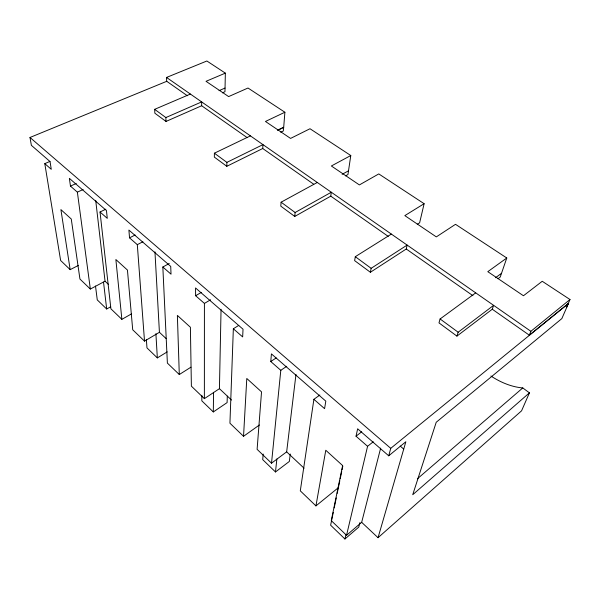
<?xml version="1.0" encoding="UTF-8"?>
<svg xmlns="http://www.w3.org/2000/svg" width="600" height="600" viewBox="0 0 600 600"><rect width="100%" height="100%" fill="white"/><g stroke="black" fill="none" stroke-linecap="round" stroke-linejoin="round"><path stroke-width="0.9" d="M221.055 309.278L219.428 388.673L204.375 398.647L204.413 303.42L195.623 295.725L195.54 287.962L243.03 329.22L242.655 336.915L233.347 328.763L238.763 325.388M250.417 135.892L214.395 153.195L214.35 157.118L226.8 166.297L262.725 148.515L262.957 144.623L226.89 162.375L226.8 166.297M227.303 396.12L227.1 402.607L213.315 411.945L213.57 392.317M166.688 81.66L166.538 77.445L206.873 60.998L225.353 73.133L224.962 91.725L222.397 92.843M233.347 328.763L229.935 423.217L243.54 436.298L259.403 425.002M243.54 436.298L246.788 378.487L261.532 391.882L257.108 449.34L271.515 463.192L286.657 451.845L295.98 374.377M225.353 73.133L206.017 81.315L228.63 96.585L248.002 88.02L284.888 112.238L283.695 127.365L277.868 130.2M283.695 127.365L283.29 131.002L280.77 132.233M317.265 182.468L281.108 202.192L280.778 206.138L294.75 216.442L330.772 196.155L331.298 192.24L295.132 212.498L294.75 216.442M271.515 463.192L280.8 370.32L270.772 361.538L271.425 353.895L325.815 401.145L324.577 408.66L313.897 399.308L319.837 395.018M263.19 454.072L262.71 459.623L275.483 471.96L289.335 461.452L290.265 454.043M275.483 471.96L276.877 458.947M313.897 399.308L300.293 490.845L315.938 505.89L338.64 487.455M345.562 175.868L347.955 174.547L350.79 155.528L310.005 128.738L290.565 138.42L265.455 121.462L284.888 112.238M391.357 234.083L355.298 256.688L354.623 260.625L370.388 272.265L406.252 249.007L407.145 245.085L371.145 268.32L370.388 272.265M315.938 505.89L325.785 450.255L342.623 465.555L331.275 520.627L346.538 535.298L361.665 522.315L380.655 448.125M333.255 512.46L330.63 525.195L344.933 539.002L358.77 527.1L359.91 522.6M334.192 507.908L336.263 497.91M337.2 493.357L339.832 480.623M340.207 478.808L341.707 471.533M342.082 469.71L342.832 466.072M346.538 535.298L367.575 446.31L356.032 436.207L357.638 428.798L388.717 455.798L405.855 441.743L378.045 537.705L361.665 522.315M344.933 539.002L346.005 534.457M350.79 155.528L331.358 165.983L359.392 184.92L378.78 173.917L424.125 203.7L419.625 222.817L417.255 224.317M388.717 455.798L390.743 448.335L568.447 303.472L529.312 335.168L492.27 309.233L456.923 336.12L438.975 322.875L440.1 318.968L475.71 292.86M456.923 336.12L458.153 332.228L493.627 305.34L492.27 309.233M424.125 203.7L404.835 215.618L436.32 236.895L455.513 224.317L506.783 257.993L500.213 277.087L497.97 278.737M529.312 335.168L530.88 331.298L570 299.52L542.227 281.28L523.455 295.755L487.808 271.673L506.783 257.993M566.64 307.215L570 299.52M490.912 376.013A67.02 43.905 48.1 0 0 522.773 387.93L529.425 392.85L521.572 410.82L378.045 537.705M568.447 303.472L561.847 318.593L436.222 422.265L412.725 494.722L529.425 392.85M417.375 478.808L522.773 387.93M367.575 446.31L373.245 441.787M356.032 436.207L361.71 431.775M495.51 277.725L501.502 273.337M280.8 370.32L286.74 366.278M270.772 361.538L276.202 357.907M169.252 263.505L162.833 267.007L167.385 363.097L179.295 374.543L190.928 367.185M146.37 339.51L146.977 347.895L157.343 357.907L167.212 351.885M131.4 313.942L121.868 319.35L115.868 259.53L127.44 270.053L132.712 329.775L144.517 341.123L159.42 332.295L154.958 251.843M204.413 303.42L210.577 299.775M195.623 295.725L201.27 292.44M95.498 285.998L97.267 299.91L106.68 309L110.648 306.795M342.127 174.315L348.51 170.805M78.278 265.478L70.162 269.647L60.9 209.595L71.265 219.015L79.942 279.045L90.345 289.05L105.045 281.205L95.7 200.34M144.517 341.123L137.31 244.657L142.898 241.748M137.31 244.657L129.54 237.855L135.12 234.998M277.68 130.155L283.582 127.29M121.868 319.35L110.903 308.805L100.02 212.002L105.833 209.19M100.02 212.002L107.28 218.355L106.455 210.57L69.367 178.343L70.463 186.113L77.37 192.157L83.145 189.488M70.463 186.113L76.222 183.488M190.38 94.065L154.665 109.335L154.852 113.212L166.005 121.44L201.66 105.757L247.2 137.64M154.665 109.335L165.863 117.555L201.653 101.91L201.66 105.757M219.03 90.668L225.038 88.058M70.162 269.647L60.623 260.475L44.79 163.635L49.943 161.4M44.79 163.635L51.27 169.312L50.047 161.558L31.365 145.328L30 137.475L166.748 81.308L187.373 95.752M166.538 77.445L530.88 331.298M262.725 148.515L313.755 184.245M330.772 196.155L388.245 236.4M406.252 249.007L472.928 295.688M214.395 153.195L226.89 162.375M281.108 202.192L295.132 212.498M355.298 256.688L371.145 268.32M440.1 318.968L458.153 332.228M400.185 446.055L403.725 449.085M30 137.475L390.743 448.335M162.833 267.007L171.023 274.185L170.722 266.407L128.895 230.062L129.54 237.855M105.045 281.205L108.375 284.332M159.42 332.295L166.163 338.632M219.428 388.673L231.555 400.072M286.657 451.845L304.065 468.195M204.375 398.647L191.385 386.168L190.395 327.248L177.375 315.42L179.295 374.543M213.315 411.945L201.84 400.86L201.825 395.287M77.37 192.157L90.345 289.05M103.523 282.105L106.68 309M155.895 333.72L157.343 357.907M165.863 117.555L166.005 121.44"/></g></svg>
